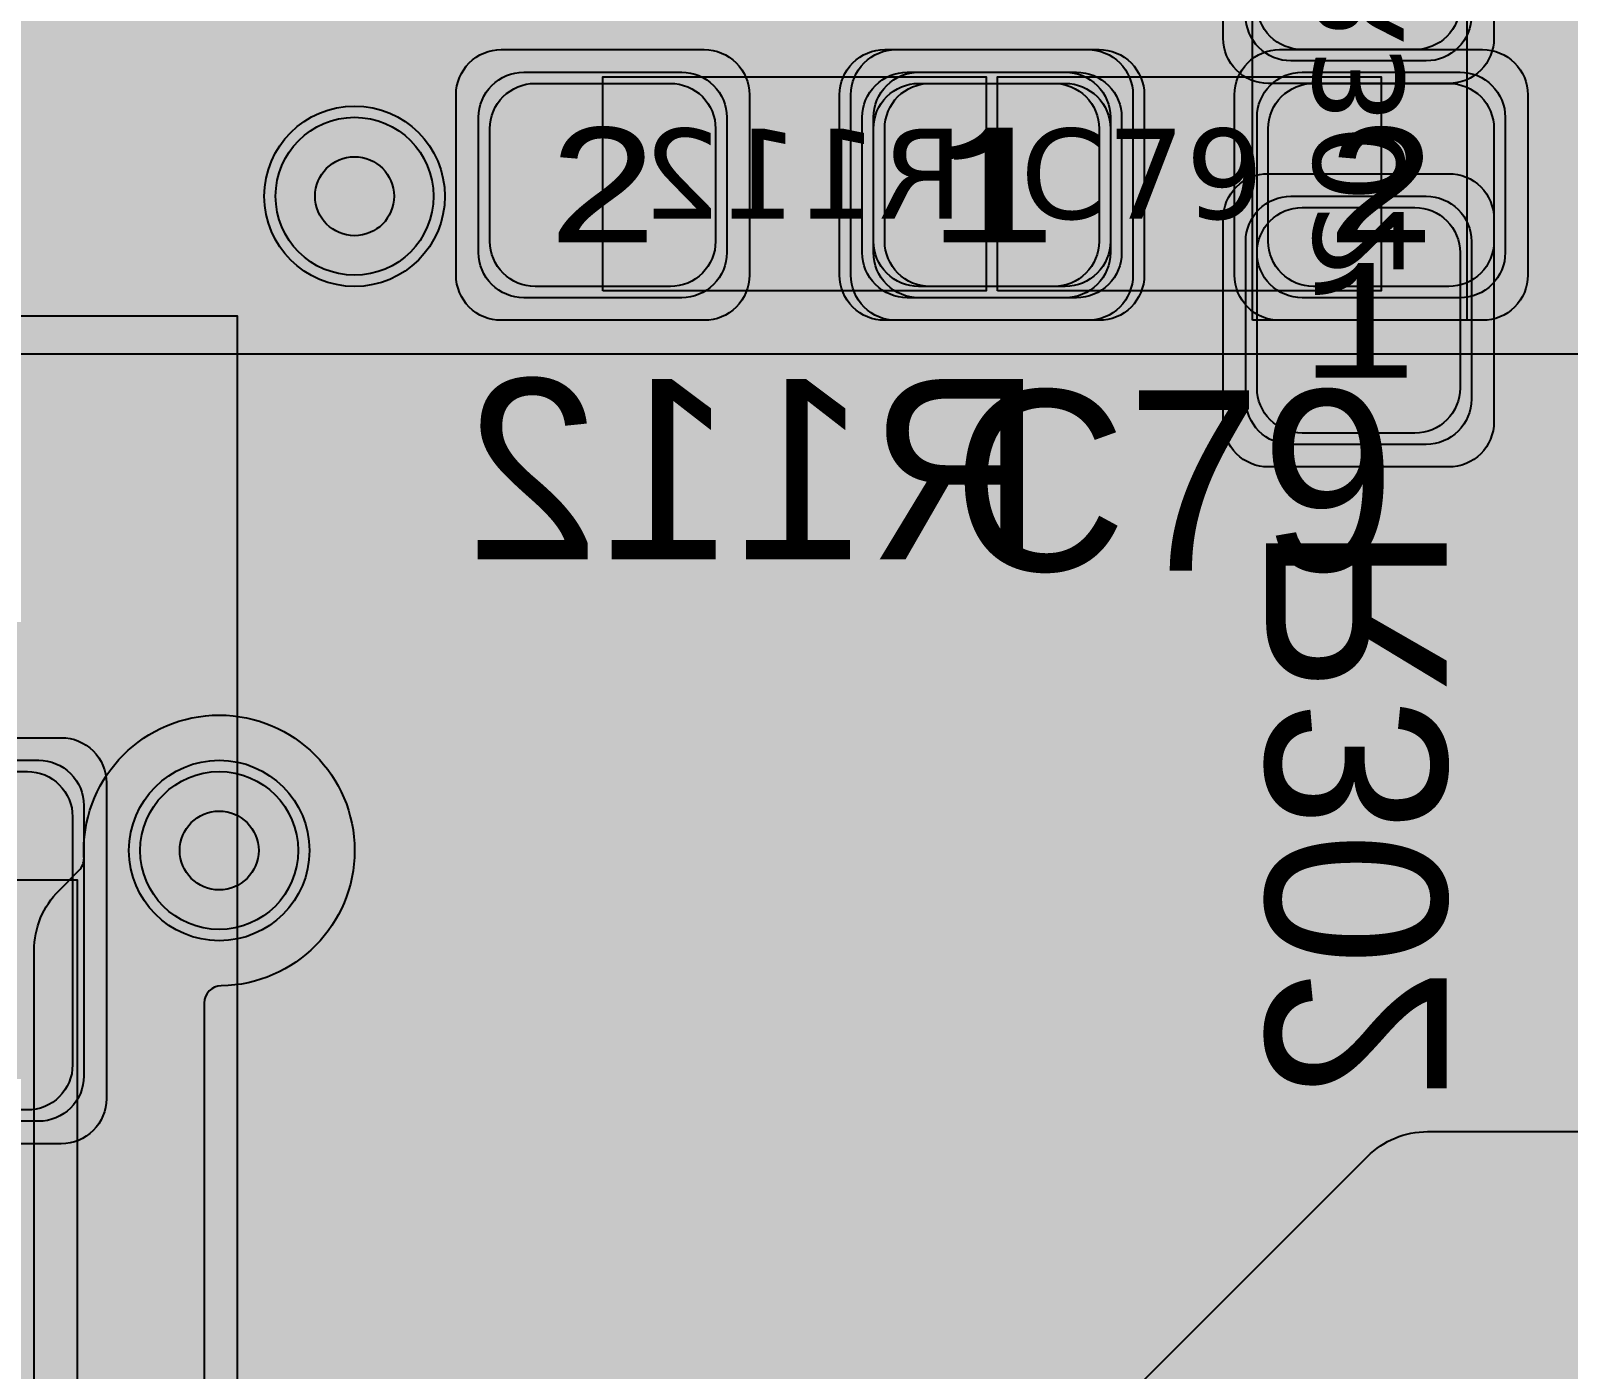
# Model space of a CAD drawing. Extents: x -28 to 199, y -61 to 255.
# Drawn here: x 90.36 to 97.18, y 140 to 145.93 of the extents above; entities that cross this region are included whole.
import ezdxf
from ezdxf.enums import TextEntityAlignment as Align

# ---------------------------------------------------------------- set-up
doc = ezdxf.new("R2010")
doc.units = 0
doc.header["$MEASUREMENT"] = 0
for name, color, linetype in [('ASSEMBLY_OUTLINES_BTM', 191, 'CONTINUOUS'), ('ASSEMBLY_OUTLINES_TOP', 102, 'CONTINUOUS'), ('ASSEMBLY_PART_NUMBERS_BTM', 191, 'CONTINUOUS'), ('ASSEMBLY_PART_NUMBERS_TOP', 102, 'CONTINUOUS'), ('ASSEMBLY_REF_DES_BTM', 191, 'CONTINUOUS'), ('ASSEMBLY_REF_DES_TOP', 102, 'CONTINUOUS'), ('DRILL_DRAWING', 21, 'CONTINUOUS'), ('GENERATED_SILKSCREEN_BTM', 255, 'CONTINUOUS'), ('GENERATED_SILKSCREEN_TOP', 140, 'CONTINUOUS'), ('PART_PADS_SMD_BTM', 10, 'CONTINUOUS'), ('PART_PADS_SMD_TOP', 150, 'CONTINUOUS'), ('PIN_NUMBERS_BTM', 8, 'CONTINUOUS'), ('PIN_NUMBERS_TOP', 8, 'CONTINUOUS'), ('PLACEMENT_OUTLINES_BTM', 222, 'CONTINUOUS'), ('PLACEMENT_OUTLINES_TOP', 130, 'CONTINUOUS'), ('PLANE_DATA_LAYER_TOP', 150, 'CONTINUOUS'), ('PLANE_SHAPES_LAYER_2', 230, 'CONTINUOUS'), ('PLANE_SHAPES_LAYER_3', 81, 'CONTINUOUS'), ('PLANE_SHAPES_LAYER_TOP', 150, 'CONTINUOUS'), ('SILKSCREEN_OUTLINES_BTM', 211, 'CONTINUOUS'), ('SILKSCREEN_OUTLINES_TOP', 150, 'CONTINUOUS'), ('SILKSCREEN_REF_DES_BTM', 211, 'CONTINUOUS'), ('SILKSCREEN_REF_DES_TOP', 150, 'CONTINUOUS'), ('SOLDERMASK_PADS_BTM', 12, 'CONTINUOUS'), ('SOLDERMASK_PADS_TOP', 180, 'CONTINUOUS'), ('SOLDERPASTE_PADS_BTM', 12, 'CONTINUOUS'), ('SOLDERPASTE_PADS_TOP', 180, 'CONTINUOUS'), ('TRACES_LAYER_2', 230, 'CONTINUOUS'), ('TRACES_LAYER_3', 81, 'CONTINUOUS'), ('TRACES_LAYER_BOTTOM', 10, 'CONTINUOUS'), ('TRACES_LAYER_TOP', 150, 'CONTINUOUS'), ('VIA_HOLES_LAYER_2', 30, 'CONTINUOUS'), ('VIA_HOLES_LAYER_3', 30, 'CONTINUOUS'), ('VIA_HOLES_LAYER_BOTTOM', 30, 'CONTINUOUS'), ('VIA_HOLES_LAYER_TOP', 30, 'CONTINUOUS'), ('VIA_PADS_LAYER_2', 230, 'CONTINUOUS'), ('VIA_PADS_LAYER_3', 81, 'CONTINUOUS'), ('VIA_PADS_LAYER_BOTTOM', 10, 'CONTINUOUS'), ('VIA_PADS_LAYER_TOP', 150, 'CONTINUOUS')]:
    doc.layers.add(name, color=color, linetype=linetype)
doc.styles.add('COURIER_NEW', font='COUR.TTF')
doc.styles.add('VERDANA', font='verdana.TTF')
doc.styles.add('VERIBEST_GERBER_0', font='txt')

msp = doc.modelspace()

# ---------------------------------------------------------------- hatches: boundary and pattern name
at = {"layer": 'PLANE_DATA_LAYER_TOP'}
msp.add_hatch(color=256, dxfattribs=at).paths.add_polyline_path([(94.65, 145), (94.65, 144.4238)], is_closed=False, flags=0)
msp.add_hatch(color=256, dxfattribs=at).paths.add_polyline_path([(102.880952, 142.44166, 0.3617333264235172), (102.818576, 142.516595, -0.3617348173796529), (102, 143.5), (102, 143.500001, -0.2639141789224465), (102.487003, 144.358391, 0.2639130161583848), (102.524113, 144.4238, 0.414213562373095), (102.447913, 144.5), (85.5762, 144.5, 0.414213562373095), (85.5, 144.4238), (85.5, 142.224486, 0.5758171489348025), (85.613996, 142.15832, -0.5758153051256677), (87.11, 141.29, -0.5758153051256725), (85.613996, 140.42168, 0.5758171489348025), (85.5, 140.355514), (85.5, 139.684486, 0.5758171489348644), (85.613996, 139.61832, -0.3133239195064702), (86.750808, 139.517701, 0.1756631756824506), (86.799638, 139.5), (90.184612, 139.5, 0.1989133663345028), (90.238494, 139.522318), (90.357326, 139.64115, 0.1989099556853327), (90.379644, 139.695031), (90.379644, 139.695032), (90.379644, 141.856644, -0.1989121654681736), (90.490065, 142.123223), (90.578558, 142.211716, 0.1989099556854013), (90.600876, 142.265597), (90.600876, 142.265598, 0.0127260232625864), (90.600777, 142.269475, -0.0127249301057729), (90.6, 142.3, -0.9999999999999999), (91.8, 142.3, -0.4099557720129234), (91.208735, 141.700064, 0.4099571011328226), (91.133644, 141.623872), (91.133644, 139.5762, 0.414213562373095), (91.209844, 139.5), (92.499992, 139.5, -0.414213562373095), (92.5, 139.499992), (92.5, 137.337927), (92.5, 137.337926, 0.6681819935815162), (92.630082, 137.284045), (96.289616, 140.943579, -0.1989121654681667), (96.556195, 141.054), (101.493292, 141.054, 0.1989133663344342), (101.547174, 141.076318), (102.858634, 142.387778, 0.1989099556853327), (102.880952, 142.441659)], flags=0)
h = msp.add_hatch(color=256, dxfattribs=at)
h.paths.add_polyline_path([(116, 117.851777, -0.198909955685367), (115.977682, 117.797896), (111.963134, 113.783348, 0.1989121654681667), (111.852713, 113.516769), (111.852713, 109.210536, -0.198909955685367), (111.830395, 109.156655), (111.519268, 108.845529, 0.0521305858654235), (111.469896, 108.784628, -0.2536742335169971), (111.406035, 108.75), (111.052087, 108.75, -0.761357668387957), (111.012997, 108.891609, 0.2639141789224446), (111.5, 109.749999), (111.5, 109.75, 0.9999999999999999), (109.5, 109.75), (109.5, 109.749999, 0.2639141789224446), (109.987003, 108.891609, -0.761360327043746), (109.947913, 108.75), (109.787758, 108.75, -0.1239228712937583), (109.751683, 108.759081, 0.1020236173796423), (108.319618, 109.18617, -0.3891033849063), (108.25, 109.262085), (108.25, 114.499992, 0.414213562373095), (108.249992, 114.5), (106.5762, 114.5, -0.414213562373095), (106.5, 114.5762), (106.5, 125.249996), (106.499997, 125.250001), (102.750002, 128.999998, 0.2076843458650112), (102.749996, 129), (92.5762, 129, -0.414213562373095), (92.5, 129.0762), (92.5, 136.056084, -0.1989099556853327), (92.522318, 136.109965), (96.690035, 140.277682, -0.198913366334503), (96.743917, 140.3), (101.681014, 140.3, 0.1989121654681708), (101.947593, 140.410421), (104.203399, 142.666227, -0.6681819935816116), (104.333481, 142.612346), (104.333481, 139.196114, 0.1757342818238031), (104.432285, 138.923678, -0.175734275473325), (104.45, 138.874832), (104.45, 138.725168, -0.175734275473325), (104.432285, 138.676322, 0.1757342818238031), (104.333481, 138.403886), (104.333481, 136.625539, 0.1989121882725126), (104.457961, 136.325019), (107.040622, 133.742358, -0.1989099556853327), (107.06294, 133.688477), (107.06294, 128.070543, -0.1989099556853327), (107.040622, 128.016662), (106.79948, 127.77552, 0.1989121882725187), (106.675, 127.475), (106.675, 127.253921, -0.1860860801835699), (106.65528, 127.20277, 1.605833285110361), (107.690542, 126.906113, -0.0444727051515374), (107.689341, 126.919589), (107.689341, 126.91959, -0.6681819935815638), (107.819423, 126.973471), (108.696207, 126.096687, -0.1385728852908575), (108.716437, 126.060519, 0.8890740124386082), (109.9, 126.199997), (109.9, 126.200001, 0.3470511284967585), (109.439481, 126.783563, -0.1385728852908576), (109.403313, 126.803793), (108.591015, 127.616091, -0.198909955685367), (108.568697, 127.669972), (108.568697, 134.9238, -0.414213562373095), (108.644897, 135), (112.2238, 135, -0.414213562373095), (112.3, 134.9238), (112.3, 122.370567, 0.1989122151386119), (112.446447, 122.017014), (115.667013, 118.796447, 0.1553978667167526), (115.936597, 118.657102, -0.3656115539432245), (116, 118.581984)], flags=0)
h.paths.add_polyline_path([(92.75, 130.75, -0.9999999999999999), (94.75, 130.75, -0.9999999999999999)], flags=0)
h.paths.add_polyline_path([(93.3, 135, -0.9999999999999999), (100.7, 135, -0.9999999999999999)], flags=0)
at = {"layer": 'PLANE_SHAPES_LAYER_2'}
h = msp.add_hatch(color=256, dxfattribs=at)
h.paths.add_polyline_path([(169.5, 129.25), (149.5, 129.25), (142.25, 122), (142.25, 90.5), (147.5, 90.5), (147.5, 80), (154, 80), (154, 69.25), (131.75, 69.25), (131.75, 73.25), (121.25, 73.25), (121.25, 81), (110.5, 81), (110.5, 125.75), (106.5, 125.75), (106.5, 128.75), (93.5, 128.75), (93.5, 120.25), (91.75, 120.25), (91.75, 121.5), (80, 121.5), (80, 118.25), (73.25, 118.25), (73.25, 124.5), (67.5, 124.5), (67.5, 128), (57.75, 128), (57.75, 120.25), (55.25, 120.25), (55.25, 121.5), (47.5, 121.5), (47.5, 119), (35, 119), (35, 134.75), (32.75, 134.75), (32.75, 159.75), (29.25, 159.75), (29.25, 175.25), (22.5, 175.25), (22.5, 195.25), (17.25, 195.25), (17.25, 198), (22.5, 198), (22.5, 216.5), (40.25, 216.5), (40.25, 235.5), (54.5, 235.5), (54.5, 254), (87.25, 254), (87.25, 236.25), (86.25, 236.25), (86.25, 228.75), (81, 228.75), (81, 218.75), (95.25, 218.75), (95.25, 194.5), (87, 194.5), (87, 172), (131.1, 172), (131.1, 208.75), (115.5, 208.75), (115.5, 213.75), (106.75, 213.75), (106.75, 218.75), (110.25, 222.25), (110.25, 226.25), (142.5, 226.25), (142.5, 221.5), (160.5, 221.5), (160.5, 240.75), (169.5, 240.75)])
h.paths.add_polyline_path([(35.5, 149.5), (41.75, 149.5), (41.75, 152), (39.25, 152), (39.25, 154), (37.75, 154), (37.75, 152), (35.5, 152)], flags=16)
h.paths.add_polyline_path([(37.5, 125.75), (37.5, 128.75), (42.75, 128.75), (42.75, 125.75)], flags=16)
h.paths.add_polyline_path([(52, 127.75), (52, 130.75), (54.25, 130.75), (54.25, 127.75)], flags=16)
h.paths.add_polyline_path([(50.75, 219.5), (50.75, 226.5), (71.75, 226.5), (71.75, 219.5)], flags=16)
h.paths.add_polyline_path([(66.5, 150.75), (66.5, 177.5), (72.25, 177.5), (72.25, 150.75)], flags=16)
h.paths.add_polyline_path([(47.25, 185.25), (73, 185.25), (73, 188.25), (70.25, 188.25), (70.25, 191), (47.25, 191)], flags=16)
h.paths.add_polyline_path([(84.5, 208), (84.5, 212.75), (85, 212.75), (85, 208)], flags=16)
h.paths.add_polyline_path([(61.5, 137.25), (87.75, 137.25), (87.75, 140.5), (84.75, 140.5), (84.75, 143), (61.5, 143)], flags=16)
h.paths.add_polyline_path([(88.75, 127), (88.75, 130), (91, 130), (91, 127)], flags=16)
h.paths.add_polyline_path([(85.5, 130.25), (85.5, 132.5), (91, 132.5), (91, 130.25)], flags=16)
h.paths.add_polyline_path([(108.75, 142.25), (135.75, 142.25), (135.75, 145.75), (132.25, 145.75), (132.25, 149), (108.75, 149)], flags=16)
h.paths.add_polyline_path([(114.25, 126.75), (140.75, 126.75), (140.75, 129.75), (137.25, 129.75), (137.25, 133), (114.25, 133)], flags=16)
h.paths.add_polyline_path([(155.25, 180.25), (166.25, 180.25), (166.25, 186.25), (152.25, 186.25), (152.25, 183), (155.25, 183)], flags=16)
at = {"layer": 'PLANE_SHAPES_LAYER_3'}
h = msp.add_hatch(color=256, dxfattribs=at)
h.paths.add_polyline_path([(169.5, 129.25), (149.5, 129.25), (142.25, 122), (142.25, 90.5), (147.5, 90.5), (147.5, 80), (154, 80), (154, 69.25), (131.75, 69.25), (131.75, 73.25), (121.25, 73.25), (121.25, 81), (110.5, 81), (110.5, 125.75), (106.5, 125.75), (106.5, 128.75), (93.5, 128.75), (93.5, 120.25), (91.75, 120.25), (91.75, 121.5), (80, 121.5), (80, 118.25), (73.25, 118.25), (73.25, 124.5), (67.5, 124.5), (67.5, 127.75), (58.25, 127.75), (58.25, 130.25), (88.75, 130.25), (88.75, 127), (91, 127), (91, 132.5), (55, 132.5), (55, 131.25), (52, 131.25), (52, 127.75), (55, 127.75), (55, 127.25), (57.75, 127.25), (57.75, 120.25), (55.25, 120.25), (55.25, 121.5), (47.5, 121.5), (47.5, 119), (35, 119), (35, 134.75), (32.75, 134.75), (32.75, 159.75), (29.25, 159.75), (29.25, 175.25), (22.5, 175.25), (22.5, 195.25), (17.25, 195.25), (17.25, 198), (22.5, 198), (22.5, 216.5), (40.25, 216.5), (40.25, 235.5), (54.5, 235.5), (54.5, 254), (87.25, 254), (87.25, 236.25), (86.25, 236.25), (86.25, 228.75), (81, 228.75), (81, 218.75), (95.25, 218.75), (95.25, 194.5), (87, 194.5), (87, 172), (131.1, 172), (131.1, 208.75), (115.5, 208.75), (115.5, 213.75), (106.75, 213.75), (106.75, 218.75), (110.25, 222.25), (110.25, 226.25), (142.5, 226.25), (142.5, 221.5), (160.5, 221.5), (160.5, 240.75), (169.5, 240.75)])
h.paths.add_polyline_path([(35.5, 149.5), (41.75, 149.5), (41.75, 152), (39.25, 152), (39.25, 154), (37.75, 154), (37.75, 152), (35.5, 152)], flags=16)
h.paths.add_polyline_path([(37.5, 125.75), (37.5, 128.75), (42.75, 128.75), (42.75, 125.75)], flags=16)
h.paths.add_polyline_path([(50.75, 219.5), (50.75, 226.5), (71.75, 226.5), (71.75, 219.5)], flags=16)
h.paths.add_polyline_path([(66.5, 150.75), (66.5, 177.5), (72.25, 177.5), (72.25, 150.75)], flags=16)
h.paths.add_polyline_path([(47.25, 185.25), (73, 185.25), (73, 188.25), (70.25, 188.25), (70.25, 191), (47.25, 191)], flags=16)
h.paths.add_polyline_path([(84.5, 208), (84.5, 212.75), (85, 212.75), (85, 208)], flags=16)
h.paths.add_polyline_path([(61.5, 137.25), (87.75, 137.25), (87.75, 140.5), (84.75, 140.5), (84.75, 143), (61.5, 143)], flags=16)
h.paths.add_polyline_path([(108.75, 142.25), (135.75, 142.25), (135.75, 145.75), (132.25, 145.75), (132.25, 149), (108.75, 149)], flags=16)
h.paths.add_polyline_path([(114.25, 126.75), (140.75, 126.75), (140.75, 129.75), (137.25, 129.75), (137.25, 133), (114.25, 133)], flags=16)
h.paths.add_polyline_path([(155.25, 180.25), (166.25, 180.25), (166.25, 186.25), (152.25, 186.25), (152.25, 183), (155.25, 183)], flags=16)
at = {"layer": 'VIA_HOLES_LAYER_2'}
h = msp.add_hatch(color=256, dxfattribs=at)
edge = h.paths.add_edge_path()
edge.add_arc((91.8, 145.2), 0.175, 0, 360)
h = msp.add_hatch(color=256, dxfattribs=at)
edge = h.paths.add_edge_path()
edge.add_arc((91.2, 142.3), 0.175, 0, 360)
at = {"layer": 'VIA_HOLES_LAYER_3'}
h = msp.add_hatch(color=256, dxfattribs=at)
edge = h.paths.add_edge_path()
edge.add_arc((91.8, 145.2), 0.175, 0, 360)
h = msp.add_hatch(color=256, dxfattribs=at)
edge = h.paths.add_edge_path()
edge.add_arc((91.2, 142.3), 0.175, 0, 360)
at = {"layer": 'VIA_HOLES_LAYER_BOTTOM'}
h = msp.add_hatch(color=256, dxfattribs=at)
edge = h.paths.add_edge_path()
edge.add_arc((91.8, 145.2), 0.175, 0, 360)
h = msp.add_hatch(color=256, dxfattribs=at)
edge = h.paths.add_edge_path()
edge.add_arc((91.2, 142.3), 0.175, 0, 360)
at = {"layer": 'VIA_HOLES_LAYER_TOP'}
h = msp.add_hatch(color=256, dxfattribs=at)
edge = h.paths.add_edge_path()
edge.add_arc((91.8, 145.2), 0.175, 0, 360)
h = msp.add_hatch(color=256, dxfattribs=at)
edge = h.paths.add_edge_path()
edge.add_arc((91.2, 142.3), 0.175, 0, 360)

# ---------------------------------------------------------------- linework, layer by layer
at = {"layer": 'ASSEMBLY_OUTLINES_BTM'}
for points in [[(95.78, 144.65), (95.78, 146.35), (96.73, 146.35), (96.73, 144.65)], [(92.9, 144.78), (92.9, 145.73), (94.6, 145.73), (94.6, 144.78)], [(87.93, 138.82), (87.93, 142.17), (90.57, 142.17), (90.57, 138.82)]]:
    msp.add_lwpolyline(points, close=True, dxfattribs=at)
at = {"layer": 'ASSEMBLY_OUTLINES_TOP'}
msp.add_lwpolyline([(94.65, 144.78), (94.65, 145.73), (96.35, 145.73), (96.35, 144.78)], close=True, dxfattribs=at)
at = {"layer": 'ASSEMBLY_OUTLINES_TOP', "const_width": 0.2}
msp.add_lwpolyline([(58.08, 135.37), (58.08, 144.67), (91.28, 144.67), (91.28, 135.37)], close=True, dxfattribs=at)
at = {"layer": 'GENERATED_SILKSCREEN_BTM', "const_width": 0.15}
for points in [[(95.780005, 145.216164, 1.1642e-05), (95.779995, 145.216156), (95.779995, 145.783844, 1.1642e-05), (95.780005, 145.783836), (95.780005, 145.216164)], [(96.730005, 145.207902, 1.22306e-05), (96.729995, 145.207911), (96.729995, 145.792089, 1.22306e-05), (96.730005, 145.792098), (96.730005, 145.207902)], [(94.042098, 145.730005, 1.22306e-05), (94.042089, 145.729995), (93.457911, 145.729995, 1.22306e-05), (93.457902, 145.730005), (94.042098, 145.730005)], [(94.033844, 144.779995), (93.466156, 144.779995, 1.1642e-05), (93.466164, 144.780005), (94.033836, 144.780005, 1.1642e-05), (94.033844, 144.779995)], [(90.570005, 139.916156, 1.1642e-05), (90.569995, 139.916164), (90.569995, 141.083836, 1.1642e-05), (90.570005, 141.083844), (90.570005, 139.916156)]]:
    msp.add_lwpolyline(points, format="xyb", dxfattribs=at)
for points in [[(93.1428, 143.6092), (93.1492, 143.6076), (93.1532, 143.6044), (93.1548, 143.5988), (93.1556, 143.5924), (93.1548, 143.5868), (93.1532, 143.5812), (93.1492, 143.5772), (93.1428, 143.5764), (92.8308, 143.5764), (92.8252, 143.5772), (92.8204, 143.5812), (92.818, 143.5868), (92.8172, 143.5924), (92.818, 143.5988), (92.8204, 143.6044), (92.8252, 143.6076), (92.8308, 143.6092), (92.9716, 143.6092), (92.9716, 144.3604), (92.9724, 144.366), (92.9748, 144.37), (92.9788, 144.3724), (92.9844, 144.3732), (92.9884, 144.374), (92.9924, 144.374), (92.9956, 144.3724), (92.9988, 144.3692), (93.1548, 144.15), (93.1564, 144.1468), (93.1572, 144.1444), (93.1572, 144.1388), (93.1548, 144.134), (93.1508, 144.13), (93.146, 144.1268), (93.1404, 144.1252), (93.1372, 144.1252), (93.1348, 144.126), (93.1308, 144.1308), (93.0028, 144.31), (93.0028, 143.6092), (93.1428, 143.6092)], [(93.8708, 143.6092), (93.8772, 143.6076), (93.8812, 143.6044), (93.8828, 143.5988), (93.8836, 143.5924), (93.8828, 143.5868), (93.8812, 143.5812), (93.8772, 143.5772), (93.8708, 143.5764), (93.5588, 143.5764), (93.5532, 143.5772), (93.5484, 143.5812), (93.546, 143.5868), (93.5452, 143.5924), (93.546, 143.5988), (93.5484, 143.6044), (93.5532, 143.6076), (93.5588, 143.6092), (93.6996, 143.6092), (93.6996, 144.3604), (93.7004, 144.366), (93.7028, 144.37), (93.7068, 144.3724), (93.7124, 144.3732), (93.7164, 144.374), (93.7204, 144.374), (93.7236, 144.3724), (93.7268, 144.3692), (93.8828, 144.15), (93.8844, 144.1468), (93.8852, 144.1444), (93.8852, 144.1388), (93.8828, 144.134), (93.8788, 144.13), (93.874, 144.1268), (93.8684, 144.1252), (93.8652, 144.1252), (93.8628, 144.126), (93.8588, 144.1308), (93.7308, 144.31), (93.7308, 143.6092), (93.8708, 143.6092)], [(92.0988, 144.3732), (91.9644, 144.2636), (91.962, 144.2596), (91.9612, 144.2564), (91.9596, 144.254), (91.9588, 144.2508), (91.9588, 144.1412), (91.9596, 144.138), (91.9612, 144.1332), (91.962, 144.1292), (91.9644, 144.1276), (92.4972, 143.6948), (92.4972, 143.6092), (91.9748, 143.6092), (91.9692, 143.6076), (91.9644, 143.6044), (91.962, 143.5988), (91.9612, 143.5924), (91.962, 143.5868), (91.9644, 143.5812), (91.9692, 143.578), (91.9748, 143.5764), (92.514, 143.5764), (92.5204, 143.578), (92.5244, 143.582), (92.5284, 143.586), (92.53, 143.5924), (92.53, 143.702), (92.5292, 143.7044), (92.5276, 143.71), (92.526, 143.7124), (92.5252, 143.714), (92.5228, 143.7156), (91.9908, 144.1492), (91.9908, 144.2428), (92.1156, 144.3436), (92.374, 144.3436), (92.5044, 144.2372), (92.51, 144.2356), (92.5156, 144.2364), (92.5204, 144.2388), (92.5244, 144.2436), (92.5268, 144.2484), (92.5276, 144.254), (92.5268, 144.2596), (92.5252, 144.262), (92.5228, 144.2636), (92.3884, 144.3732), (92.3852, 144.374), (92.3836, 144.3748), (92.382, 144.3756), (92.3788, 144.3764), (92.1092, 144.3764), (92.106, 144.3756), (92.1044, 144.3748), (92.102, 144.374), (92.0988, 144.3732)], [(94.1756, 144.0724), (94.1732, 144.074), (94.1724, 144.078), (94.1708, 144.082), (94.17, 144.086), (94.17, 144.2508), (94.1708, 144.2548), (94.1724, 144.2572), (94.1724, 144.2596), (94.1732, 144.2604), (94.1748, 144.2612), (94.1756, 144.2628), (94.3116, 144.3732), (94.3156, 144.3748), (94.3188, 144.3756), (94.322, 144.3764), (94.7252, 144.3764), (94.7324, 144.3748), (94.7372, 144.3708), (94.7412, 144.366), (94.7428, 144.3604), (94.7428, 143.5924), (94.7412, 143.586), (94.7372, 143.582), (94.7324, 143.5796), (94.7268, 143.5788), (94.7204, 143.5796), (94.7148, 143.582), (94.7108, 143.586), (94.7092, 143.5924), (94.7092, 143.9604), (94.3332, 143.9604), (94.202, 143.5876), (94.1988, 143.582), (94.1932, 143.5788), (94.1876, 143.578), (94.182, 143.5796), (94.1772, 143.582), (94.1732, 143.586), (94.1716, 143.5916), (94.1724, 143.598), (94.3036, 143.9708), (94.1756, 144.0724)], [(94.7092, 144.3436), (94.3268, 144.3436), (94.202, 144.2428), (94.202, 144.094), (94.3268, 143.9924), (94.7092, 143.9924), (94.7092, 144.3436)], [(96.1408, 143.0756), (96.1392, 143.0732), (96.1352, 143.0724), (96.1312, 143.07), (96.1272, 143.07), (95.9624, 143.07), (95.9584, 143.07), (95.956, 143.0724), (95.9536, 143.0724), (95.9528, 143.0732), (95.952, 143.074), (95.9496, 143.0756), (95.84, 143.2116), (95.8384, 143.2156), (95.8376, 143.218), (95.8368, 143.222), (95.8368, 143.6252), (95.8384, 143.6324), (95.8424, 143.6364), (95.8472, 143.6412), (95.8528, 143.6428), (96.6208, 143.6428), (96.6272, 143.6412), (96.6312, 143.6372), (96.6336, 143.6324), (96.6344, 143.6268), (96.6336, 143.6204), (96.6312, 143.6148), (96.6272, 143.6108), (96.6208, 143.6092), (96.2528, 143.6092), (96.2528, 143.2332), (96.6256, 143.102), (96.6312, 143.0988), (96.6344, 143.0932), (96.6352, 143.0868), (96.6336, 143.082), (96.6312, 143.0772), (96.6264, 143.0732), (96.6216, 143.0708), (96.6152, 143.0724), (96.2424, 143.2036), (96.1408, 143.0756)], [(95.8696, 143.6092), (95.8696, 143.226), (95.9704, 143.102), (96.1192, 143.102), (96.2208, 143.226), (96.2208, 143.6092), (95.8696, 143.6092)], [(96.6336, 142.7444), (96.524, 142.8796), (96.52, 142.8836), (96.5176, 142.8844), (96.5152, 142.8844), (96.5096, 142.8836), (96.504, 142.8804), (96.5, 142.8764), (96.4968, 142.8716), (96.496, 142.866), (96.4976, 142.8604), (96.604, 142.73), (96.604, 142.4716), (96.5032, 142.3468), (96.3544, 142.3468), (96.2528, 142.47), (96.2528, 142.6028), (96.2512, 142.6092), (96.248, 142.6132), (96.2424, 142.6156), (96.2368, 142.6164), (96.2312, 142.6156), (96.2256, 142.6132), (96.2224, 142.6092), (96.2208, 142.6028), (96.2208, 142.47), (96.1192, 142.3468), (95.9704, 142.3468), (95.8696, 142.4716), (95.8696, 142.73), (95.976, 142.8604), (95.9776, 142.866), (95.9768, 142.8716), (95.9744, 142.8764), (95.9696, 142.8804), (95.9648, 142.8836), (95.9592, 142.8844), (95.956, 142.8844), (95.9536, 142.8836), (95.9496, 142.8796), (95.84, 142.7444), (95.8392, 142.742), (95.8384, 142.7396), (95.8376, 142.7388), (95.8368, 142.7356), (95.8368, 142.466), (95.8376, 142.462), (95.8384, 142.4604), (95.8392, 142.458), (95.84, 142.4556), (95.9496, 142.3204), (95.9536, 142.318), (95.9568, 142.3172), (95.9592, 142.3156), (95.9624, 142.3148), (96.1272, 142.3148), (96.1296, 142.3156), (96.1352, 142.3172), (96.1392, 142.318), (96.1408, 142.3204), (96.2368, 142.438), (96.3328, 142.3204), (96.3344, 142.3196), (96.336, 142.318), (96.3368, 142.3172), (96.3384, 142.3172), (96.344, 142.3156), (96.3464, 142.3148), (96.5112, 142.3148), (96.5152, 142.3156), (96.5184, 142.3172), (96.5216, 142.318), (96.524, 142.3204), (96.6336, 142.4556), (96.6352, 142.4588), (96.636, 142.4596), (96.636, 142.462), (96.6368, 142.4628), (96.6368, 142.4636), (96.6368, 142.466), (96.6368, 142.7356), (96.636, 142.7388), (96.6352, 142.742), (96.6336, 142.7444)], [(95.9496, 142.1228), (95.84, 141.9884), (95.8392, 141.9852), (95.8384, 141.9828), (95.8376, 141.982), (95.8368, 141.9788), (95.8368, 141.7092), (95.8376, 141.706), (95.8376, 141.7052), (95.8384, 141.7044), (95.8392, 141.702), (95.84, 141.6988), (95.9496, 141.5644), (95.9536, 141.562), (95.9568, 141.5612), (95.9592, 141.5596), (95.9624, 141.5588), (96.5112, 141.5588), (96.5136, 141.5596), (96.5192, 141.5612), (96.5208, 141.562), (96.524, 141.5644), (96.6336, 141.6988), (96.6344, 141.702), (96.6352, 141.7036), (96.636, 141.7052), (96.6368, 141.7068), (96.6368, 141.7092), (96.6368, 141.9788), (96.636, 141.982), (96.6352, 141.9852), (96.6336, 141.9884), (96.524, 142.1228), (96.5224, 142.1244), (96.5216, 142.126), (96.5192, 142.1276), (96.5136, 142.1292), (96.5112, 142.13), (95.9624, 142.13), (95.9592, 142.1292), (95.9568, 142.1276), (95.9536, 142.126), (95.9496, 142.1228)], [(95.9704, 142.0972), (96.5032, 142.0972), (96.5432, 142.05), (95.912, 141.6628), (95.8696, 141.7156), (95.8696, 141.974), (95.9704, 142.0972)], [(96.564, 142.0244), (96.604, 141.974), (96.604, 141.7156), (96.5032, 141.5908), (95.9704, 141.5908), (95.9328, 141.638), (96.564, 142.0244)], [(95.84, 140.9428), (95.9496, 140.8084), (95.9536, 140.806), (95.9568, 140.8052), (95.9592, 140.8036), (95.9624, 140.8028), (96.072, 140.8028), (96.0744, 140.8036), (96.08, 140.8052), (96.084, 140.806), (96.0856, 140.8084), (96.5184, 141.3412), (96.604, 141.3412), (96.604, 140.8188), (96.6056, 140.8132), (96.6088, 140.8084), (96.6144, 140.806), (96.6208, 140.8052), (96.6264, 140.806), (96.632, 140.8084), (96.6352, 140.8132), (96.6368, 140.8188), (96.6368, 141.358), (96.6352, 141.3644), (96.6312, 141.3684), (96.6272, 141.3724), (96.6208, 141.374), (96.5112, 141.374), (96.5088, 141.3732), (96.5032, 141.3716), (96.5008, 141.37), (96.4992, 141.3684), (96.4976, 141.3668), (96.064, 140.8348), (95.9704, 140.8348), (95.8696, 140.9596), (95.8696, 141.218), (95.976, 141.3484), (95.9776, 141.354), (95.9768, 141.3588), (95.9744, 141.3644), (95.9696, 141.3676), (95.9648, 141.3708), (95.9592, 141.3716), (95.9536, 141.3708), (95.9496, 141.3668), (95.84, 141.2324), (95.8392, 141.2292), (95.8384, 141.2268), (95.8376, 141.226), (95.8368, 141.2228), (95.8368, 140.9532), (95.8376, 140.95), (95.8376, 140.9492), (95.8384, 140.9484), (95.8392, 140.946), (95.84, 140.9428)]]:
    msp.add_lwpolyline(points, dxfattribs=at)
at = {"layer": 'GENERATED_SILKSCREEN_TOP', "const_width": 0.15}
for points in [[(95.792098, 145.730005, 1.22306e-05), (95.792089, 145.729995), (95.207911, 145.729995, 1.22306e-05), (95.207902, 145.730005), (95.792098, 145.730005)], [(95.783844, 144.779995), (95.216156, 144.779995, 1.1642e-05), (95.216164, 144.780005), (95.783836, 144.780005, 1.1642e-05), (95.783844, 144.779995)], [(91.280005, 142.717402, 5.9988e-06), (91.279995, 142.717404), (91.279995, 144.669995), (58.080005, 144.669995), (58.080005, 135.370005), (81.490904, 135.370005, 1.21125e-05), (81.490886, 135.369995), (58.08, 135.369995, -0.4142135624), (58.079995, 135.37), (58.079995, 144.67, -0.4142135624), (58.08, 144.670005), (91.28, 144.670005, -0.4142135624), (91.280005, 144.67), (91.280005, 142.717402)], [(91.280005, 135.37, -0.4142135624), (91.28, 135.369995), (87.357383, 135.369995, 7.1803e-06), (87.35739, 135.370005), (91.279995, 135.370005), (91.279995, 141.882596, 5.9988e-06), (91.280005, 141.882598), (91.280005, 135.37)]]:
    msp.add_lwpolyline(points, format="xyb", dxfattribs=at)
for points in [[(94.6992, 143.5296), (94.5648, 143.6392), (94.5608, 143.6416), (94.56, 143.6448), (94.5584, 143.648), (94.5576, 143.652), (94.5576, 144.2008), (94.5584, 144.2048), (94.56, 144.208), (94.5616, 144.2096), (94.5624, 144.2112), (94.564, 144.2136), (94.6992, 144.3232), (94.7016, 144.324), (94.704, 144.3248), (94.7048, 144.3256), (94.708, 144.3264), (94.9776, 144.3264), (94.9816, 144.3256), (94.9832, 144.3248), (94.9856, 144.324), (94.988, 144.3232), (95.1232, 144.2136), (95.1264, 144.2096), (95.128, 144.2032), (95.1272, 144.1984), (95.1256, 144.1944), (95.1232, 144.1912), (95.1192, 144.188), (95.1152, 144.1856), (95.1112, 144.1848), (95.1072, 144.1848), (95.104, 144.1872), (94.972, 144.2936), (94.7136, 144.2936), (94.5904, 144.1928), (94.5904, 143.66), (94.7136, 143.5592), (94.972, 143.5592), (95.104, 143.6656), (95.1072, 143.6672), (95.1112, 143.668), (95.1152, 143.6672), (95.1192, 143.6648), (95.1232, 143.6616), (95.1256, 143.6576), (95.1272, 143.6528), (95.128, 143.648), (95.1264, 143.6432), (95.1232, 143.6392), (94.988, 143.5296), (94.9848, 143.528), (94.984, 143.5272), (94.9816, 143.5272), (94.9808, 143.5264), (94.98, 143.5264), (94.9776, 143.5264), (94.708, 143.5264), (94.7048, 143.5272), (94.7016, 143.528), (94.6992, 143.5296)], [(95.4224, 143.5504), (95.4208, 143.5448), (95.4216, 143.5392), (95.4256, 143.5344), (95.4296, 143.5312), (95.4352, 143.5296), (95.4408, 143.5288), (95.4456, 143.5304), (95.4496, 143.5352), (95.8808, 144.3024), (95.8824, 144.3064), (95.8824, 144.3096), (95.8824, 144.3128), (95.8808, 144.316), (95.8784, 144.3208), (95.8752, 144.324), (95.8712, 144.3256), (95.8672, 144.3264), (95.3272, 144.3264), (95.3216, 144.3248), (95.3176, 144.3208), (95.3144, 144.316), (95.3136, 144.3096), (95.3144, 144.304), (95.3176, 144.2984), (95.3216, 144.2944), (95.3272, 144.2936), (95.84, 144.2936), (95.4224, 143.5504)], [(96.2096, 143.5296), (96.0752, 143.6392), (96.0712, 143.6432), (96.0704, 143.6456), (96.0704, 143.648), (96.0712, 143.6536), (96.0744, 143.6592), (96.0776, 143.6632), (96.0824, 143.6664), (96.088, 143.6672), (96.0936, 143.6656), (96.224, 143.5592), (96.4824, 143.5592), (96.6072, 143.66), (96.6072, 143.9472), (96.4984, 143.8592), (96.4952, 143.8576), (96.4944, 143.8568), (96.492, 143.856), (96.4888, 143.856), (96.2192, 143.856), (96.216, 143.856), (96.2112, 143.8576), (96.2096, 143.8592), (96.0752, 143.968), (96.0736, 143.9688), (96.072, 143.9704), (96.0704, 143.9728), (96.0688, 143.9784), (96.068, 143.9816), (96.068, 144.2008), (96.0688, 144.2048), (96.0704, 144.208), (96.072, 144.2104), (96.0736, 144.2112), (96.0752, 144.2136), (96.2096, 144.3232), (96.2128, 144.324), (96.2152, 144.3248), (96.216, 144.3256), (96.2192, 144.3264), (96.4888, 144.3264), (96.492, 144.3256), (96.4928, 144.3256), (96.4936, 144.3248), (96.496, 144.324), (96.4992, 144.3232), (96.6336, 144.2136), (96.636, 144.2096), (96.6368, 144.2064), (96.6384, 144.204), (96.6392, 144.2008), (96.6392, 143.652), (96.6384, 143.6496), (96.6368, 143.644), (96.636, 143.6424), (96.6336, 143.6392), (96.4992, 143.5296), (96.4952, 143.528), (96.4944, 143.5272), (96.4928, 143.5272), (96.4912, 143.5264), (96.4904, 143.5264), (96.4888, 143.5264), (96.2192, 143.5264), (96.216, 143.5272), (96.2128, 143.528), (96.2096, 143.5296)], [(96.1008, 144.1928), (96.1008, 143.9896), (96.224, 143.888), (96.4824, 143.888), (96.6072, 143.9896), (96.6072, 144.1928), (96.4824, 144.2936), (96.224, 144.2936), (96.1008, 144.1928)]]:
    msp.add_lwpolyline(points, dxfattribs=at)
at = {"layer": 'PART_PADS_SMD_BTM'}
for points in [[(95.95, 145.8, -0.4142135624), (95.75, 146), (95.75, 146.7, -0.4142135624), (95.95, 146.9), (96.55, 146.9, -0.4142135624), (96.75, 146.7), (96.75, 146, -0.4142135624), (96.55, 145.8)], [(93.45, 144.95, -0.4142135624), (93.25, 144.75), (92.55, 144.75, -0.4142135624), (92.35, 144.95), (92.35, 145.55, -0.4142135624), (92.55, 145.75), (93.25, 145.75, -0.4142135624), (93.45, 145.55)], [(95.15, 144.95, -0.4142135624), (94.95, 144.75), (94.25, 144.75, -0.4142135624), (94.05, 144.95), (94.05, 145.55, -0.4142135624), (94.25, 145.75), (94.95, 145.75, -0.4142135624), (95.15, 145.55)], [(95.95, 144.1, -0.4142135624), (95.75, 144.3), (95.75, 145, -0.4142135624), (95.95, 145.2), (96.55, 145.2, -0.4142135624), (96.75, 145), (96.75, 144.3, -0.4142135624), (96.55, 144.1)], [(87.9, 142.5, -0.4142135624), (88.1, 142.7), (90.4, 142.7, -0.4142135624), (90.6, 142.5), (90.6, 141.3, -0.4142135624), (90.4, 141.1), (88.1, 141.1, -0.4142135624), (87.9, 141.3)]]:
    msp.add_lwpolyline(points, format="xyb", close=True, dxfattribs=at)
at = {"layer": 'PART_PADS_SMD_TOP'}
for points in [[(94.1, 145.55, -0.4142135624), (94.3, 145.75), (95, 145.75, -0.4142135624), (95.2, 145.55), (95.2, 144.95, -0.4142135624), (95, 144.75), (94.3, 144.75, -0.4142135624), (94.1, 144.95)], [(95.8, 145.55, -0.4142135624), (96, 145.75), (96.7, 145.75, -0.4142135624), (96.9, 145.55), (96.9, 144.95, -0.4142135624), (96.7, 144.75), (96, 144.75, -0.4142135624), (95.8, 144.95)]]:
    msp.add_lwpolyline(points, format="xyb", close=True, dxfattribs=at)
at = {"layer": 'PLACEMENT_OUTLINES_BTM'}
for points in [[(95.78, 144.65), (95.78, 146.35), (96.73, 146.35), (96.73, 144.65)], [(92.9, 144.78), (92.9, 145.73), (94.6, 145.73), (94.6, 144.78)], [(87.93, 138.82), (87.93, 142.17), (90.57, 142.17), (90.57, 138.82)]]:
    msp.add_lwpolyline(points, close=True, dxfattribs=at)
at = {"layer": 'PLACEMENT_OUTLINES_TOP'}
for points in [[(94.65, 144.78), (94.65, 145.73), (96.35, 145.73), (96.35, 144.78)], [(58.08, 135.37), (58.08, 144.67), (91.28, 144.67), (91.28, 135.37)]]:
    msp.add_lwpolyline(points, close=True, dxfattribs=at)
at = {"layer": 'PLANE_DATA_LAYER_TOP', "const_width": 0.5}
msp.add_lwpolyline([(94.65, 145), (94.65, 144.4238)], dxfattribs=at)
at = {"layer": 'PLANE_DATA_LAYER_TOP'}
for points in [[(92.630082, 137.284045), (96.289616, 140.943579, -0.1989121655), (96.556195, 141.054), (101.493292, 141.054, 0.1989133663), (101.547174, 141.076318), (102.858634, 142.387778, 0.1989099557), (102.880952, 142.441659), (102.880952, 142.44166, 0.3617333264), (102.818576, 142.516595, -0.3617348174), (102, 143.5), (102, 143.500001, -0.2639141789), (102.487003, 144.358391, 0.2639130162), (102.524113, 144.4238, 0.4142135624), (102.447913, 144.5), (85.5762, 144.5, 0.4142135624), (85.5, 144.4238), (85.5, 142.224486, 0.5758171489), (85.613996, 142.15832, -0.5758153051), (87.11, 141.29, -0.5758153051), (85.613996, 140.42168, 0.5758171489), (85.5, 140.355514), (85.5, 139.684486, 0.5758171489)], [(90.379644, 139.695032), (90.379644, 141.856644, -0.1989121655), (90.490065, 142.123223), (90.578558, 142.211716, 0.1989099557), (90.600876, 142.265597), (90.600876, 142.265598, 0.0127260233), (90.600777, 142.269475, -0.0127249301), (90.6, 142.3, -1), (91.8, 142.3, -0.409955772), (91.208735, 141.700064, 0.4099571011), (91.133644, 141.623872), (91.133644, 139.5762, 0.4142135624)]]:
    msp.add_lwpolyline(points, format="xyb", dxfattribs=at)
at = {"layer": 'PLANE_SHAPES_LAYER_TOP'}
msp.add_solid([(85.5, 139.5), (108.25, 139.5), (85.5, 144.5), (108.25, 144.5)], dxfattribs=at)
at = {"layer": 'SILKSCREEN_OUTLINES_BTM'}
for points in [[(95.78, 144.65), (95.78, 146.35), (96.73, 146.35), (96.73, 144.65)], [(92.9, 144.78), (92.9, 145.73), (94.6, 145.73), (94.6, 144.78)], [(87.93, 138.82), (87.93, 142.17), (90.57, 142.17), (90.57, 138.82)]]:
    msp.add_lwpolyline(points, close=True, dxfattribs=at)
at = {"layer": 'SILKSCREEN_OUTLINES_TOP'}
for points in [[(94.65, 144.78), (94.65, 145.73), (96.35, 145.73), (96.35, 144.78)], [(58.08, 135.37), (58.08, 144.67), (91.28, 144.67), (91.28, 135.37)]]:
    msp.add_lwpolyline(points, close=True, dxfattribs=at)
at = {"layer": 'SOLDERMASK_PADS_BTM'}
for points in [[(95.85, 145.7, -0.4142135624), (95.65, 145.9), (95.65, 146.8, -0.4142135624), (95.85, 147), (96.65, 147, -0.4142135624), (96.85, 146.8), (96.85, 145.9, -0.4142135624), (96.65, 145.7)], [(93.55, 144.85, -0.4142135624), (93.35, 144.65), (92.45, 144.65, -0.4142135624), (92.25, 144.85), (92.25, 145.65, -0.4142135624), (92.45, 145.85), (93.35, 145.85, -0.4142135624), (93.55, 145.65)], [(95.25, 144.85, -0.4142135624), (95.05, 144.65), (94.15, 144.65, -0.4142135624), (93.95, 144.85), (93.95, 145.65, -0.4142135624), (94.15, 145.85), (95.05, 145.85, -0.4142135624), (95.25, 145.65)], [(95.85, 144, -0.4142135624), (95.65, 144.2), (95.65, 145.1, -0.4142135624), (95.85, 145.3), (96.65, 145.3, -0.4142135624), (96.85, 145.1), (96.85, 144.2, -0.4142135624), (96.65, 144)], [(87.8, 142.6, -0.4142135624), (88, 142.8), (90.5, 142.8, -0.4142135624), (90.7, 142.6), (90.7, 141.2, -0.4142135624), (90.5, 141), (88, 141, -0.4142135624), (87.8, 141.2)]]:
    msp.add_lwpolyline(points, format="xyb", close=True, dxfattribs=at)
at = {"layer": 'SOLDERMASK_PADS_TOP'}
for points in [[(94, 145.65, -0.4142135624), (94.2, 145.85), (95.1, 145.85, -0.4142135624), (95.3, 145.65), (95.3, 144.85, -0.4142135624), (95.1, 144.65), (94.2, 144.65, -0.4142135624), (94, 144.85)], [(95.7, 145.65, -0.4142135624), (95.9, 145.85), (96.8, 145.85, -0.4142135624), (97, 145.65), (97, 144.85, -0.4142135624), (96.8, 144.65), (95.9, 144.65, -0.4142135624), (95.7, 144.85)]]:
    msp.add_lwpolyline(points, format="xyb", close=True, dxfattribs=at)
at = {"layer": 'SOLDERPASTE_PADS_BTM'}
for points in [[(96, 145.85, -0.4142135624), (95.8, 146.05), (95.8, 146.65, -0.4142135624), (96, 146.85), (96.5, 146.85, -0.4142135624), (96.7, 146.65), (96.7, 146.05, -0.4142135624), (96.5, 145.85)], [(93.4, 145, -0.4142135624), (93.2, 144.8), (92.6, 144.8, -0.4142135624), (92.4, 145), (92.4, 145.5, -0.4142135624), (92.6, 145.7), (93.2, 145.7, -0.4142135624), (93.4, 145.5)], [(95.1, 145, -0.4142135624), (94.9, 144.8), (94.3, 144.8, -0.4142135624), (94.1, 145), (94.1, 145.5, -0.4142135624), (94.3, 145.7), (94.9, 145.7, -0.4142135624), (95.1, 145.5)], [(96, 144.15, -0.4142135624), (95.8, 144.35), (95.8, 144.95, -0.4142135624), (96, 145.15), (96.5, 145.15, -0.4142135624), (96.7, 144.95), (96.7, 144.35, -0.4142135624), (96.5, 144.15)], [(87.95, 142.45, -0.4142135624), (88.15, 142.65), (90.35, 142.65, -0.4142135624), (90.55, 142.45), (90.55, 141.35, -0.4142135624), (90.35, 141.15), (88.15, 141.15, -0.4142135624), (87.95, 141.35)]]:
    msp.add_lwpolyline(points, format="xyb", close=True, dxfattribs=at)
at = {"layer": 'SOLDERPASTE_PADS_TOP'}
for points in [[(94.15, 145.5, -0.4142135624), (94.35, 145.7), (94.95, 145.7, -0.4142135624), (95.15, 145.5), (95.15, 145, -0.4142135624), (94.95, 144.8), (94.35, 144.8, -0.4142135624), (94.15, 145)], [(95.85, 145.5, -0.4142135624), (96.05, 145.7), (96.65, 145.7, -0.4142135624), (96.85, 145.5), (96.85, 145, -0.4142135624), (96.65, 144.8), (96.05, 144.8, -0.4142135624), (95.85, 145)]]:
    msp.add_lwpolyline(points, format="xyb", close=True, dxfattribs=at)
at = {"layer": 'TRACES_LAYER_2'}
for points, const_width in [([(93.1, 158.4), (93.1, 144.2), (91.2, 142.3)], 0.5), ([(127, 121.8), (126.680842, 122.119158), (126.680842, 122.438266), (122.244108, 126.875), (114.547274, 126.875), (100.205523, 141.216751), (89.546143, 141.216751), (88.1, 142.662894), (88.1, 145.4)], 0.254), ([(82.899031, 139.886792), (83.040922, 140.028683), (91.129825, 140.028683), (91.839252, 140.73811), (99.481259, 140.73811), (113.564386, 126.654983), (113.564386, 93.122346), (111.831738, 91.389698), (111.831738, 84.708359), (103.050884, 75.927505), (103.050884, 64.164466), (102.040006, 63.153588), (85.053588, 63.153588), (82.776998, 60.876998), (82.776998, 60.776998), (82.2, 60.2)], 0.35), ([(81.7, 135), (84.088743, 137.388743), (89.258632, 137.388743), (92.107999, 140.23811), (99.274152, 140.23811), (113.064386, 126.447876), (113.064386, 93.329453), (111.331738, 91.596805), (111.331738, 84.915466), (102.550884, 76.134612), (102.550884, 64.371573), (101.832899, 63.653588), (83.988209, 63.653588), (81.612653, 61.278032), (81.612653, 60.712653), (81.1, 60.2)], 0.35)]:
    msp.add_lwpolyline(points, dxfattribs=dict(at, const_width=const_width))
at = {"layer": 'TRACES_LAYER_3', "const_width": 0.5}
msp.add_lwpolyline([(45.8, 143.2), (45.8, 142.033325), (46.153553, 141.679772), (48.136215, 141.679772), (50.43778, 143.981337), (87.089899, 143.981337), (90.471236, 140.6), (114.9, 140.6)], dxfattribs=at)
at = {"layer": 'TRACES_LAYER_BOTTOM'}
for points, const_width in [([(38.4, 171), (38.4, 169.395065), (41.282281, 166.512784), (44.838013, 166.512784), (49.95, 161.400797), (49.95, 149.786143), (50.416331, 149.319812), (50.416331, 145.813247), (52.147475, 144.082103), (95.111398, 144.082103), (99.068501, 140.125), (113.134667, 140.125), (117, 136.259667), (117, 134.6)], 0.5), ([(110.5, 135.75), (102.239571, 135.75), (94.69894, 143.290631), (50.996363, 143.290631), (49.655152, 144.631842), (49.655152, 148.48491), (49, 149.140062), (49, 157)], 0.5), ([(96.25, 146.35), (95.398057, 146.35), (95.075057, 146.027), (95.075057, 145.25), (94.6, 145.25)], 0.35), ([(97.8, 145.4), (97.05, 144.65)], 0.35), ([(91.8, 145.2), (91.85, 145.25), (92.9, 145.25)], 0.35), ([(97.05, 144.65), (96.25, 144.65)], 0.254), ([(89.25, 141.9), (90.877, 141.9), (91.2, 142.223), (91.2, 142.3)], 0.5)]:
    msp.add_lwpolyline(points, dxfattribs=dict(at, const_width=const_width))
at = {"layer": 'TRACES_LAYER_TOP'}
for points, const_width in [([(87, 135.6), (91.479195, 135.6), (96.556195, 140.677), (101.681014, 140.677), (105.056676, 144.052662), (105.056676, 148.756157), (106.101785, 149.801266), (114.101266, 149.801266), (117.3, 153)], 0.254), ([(91.8, 145.2), (92.6, 146), (92.6, 147)], 0.5), ([(94.6, 146.8), (94.6, 146.173), (94.65, 146.123), (94.65, 145.25)], 0.5), ([(96.35, 145.25), (97.65, 145.25), (97.8, 145.4)], 0.35), ([(91.2, 142.3), (90.756644, 141.856644), (90.756644, 139.50731), (88.631138, 137.381804), (85.581804, 137.381804), (82, 133.8)], 0.254)]:
    msp.add_lwpolyline(points, dxfattribs=dict(at, const_width=const_width))
at = {"layer": 'VIA_HOLES_LAYER_2'}
for centre in [(91.8, 145.2), (91.2, 142.3)]:
    msp.add_circle(centre, 0.175, dxfattribs=at)
at = {"layer": 'VIA_HOLES_LAYER_3'}
for centre in [(91.8, 145.2), (91.2, 142.3)]:
    msp.add_circle(centre, 0.175, dxfattribs=at)
at = {"layer": 'VIA_HOLES_LAYER_BOTTOM'}
for centre in [(91.8, 145.2), (91.2, 142.3)]:
    msp.add_circle(centre, 0.175, dxfattribs=at)
at = {"layer": 'VIA_HOLES_LAYER_TOP'}
for centre in [(91.8, 145.2), (91.2, 142.3)]:
    msp.add_circle(centre, 0.175, dxfattribs=at)
at = {"layer": 'VIA_PADS_LAYER_2'}
for centre in [(91.8, 145.2), (91.2, 142.3)]:
    msp.add_circle(centre, 0.4, dxfattribs=at)
at = {"layer": 'VIA_PADS_LAYER_3'}
for centre in [(91.8, 145.2), (91.2, 142.3)]:
    msp.add_circle(centre, 0.4, dxfattribs=at)
at = {"layer": 'VIA_PADS_LAYER_BOTTOM'}
for centre in [(91.8, 145.2), (91.2, 142.3)]:
    msp.add_circle(centre, 0.35, dxfattribs=at)
at = {"layer": 'VIA_PADS_LAYER_TOP'}
for centre in [(91.8, 145.2), (91.2, 142.3)]:
    msp.add_circle(centre, 0.35, dxfattribs=at)

# ---------------------------------------------------------------- texts
at = {"layer": 'ASSEMBLY_PART_NUMBERS_BTM', "style": 'VERIBEST_GERBER_0', "text_generation_flag": 2}
for s, p in [('GRM188R71H123KA01D', (92.46, 156.5)), ('SN74LVC1G32DBVR', (95.79, 148.75)), ('ERJ-3EKF4701V', (93.71, 145.5))]:
    msp.add_text(s, height=2.032, rotation=90, dxfattribs=at).set_placement(p, align=Align.TOP_LEFT)
for s, p in [('CL21B106KOQNNNE', (100.75, 147.29)), ('ERJ-3GEY0R00V', (105.5, 146.46)), ('ERJ-3EKF15R0V', (105.5, 144.71)), ('ERJ-3GEY0R00V', (105.5, 142.96)), ('ERJ-3GEY0R00V', (93.75, 142.71)), ('ERJ-3GEY0R00V', (105.5, 140.96))]:
    msp.add_text(s, height=2.032, dxfattribs=at).set_placement(p, align=Align.TOP_LEFT)
at = {"layer": 'ASSEMBLY_PART_NUMBERS_TOP', "style": 'VERIBEST_GERBER_0'}
msp.add_text('SN74LVC1G08DBVR', height=2.032, rotation=270, dxfattribs=at).set_placement((96.29, 154.25), align=Align.TOP_LEFT)
for s, p in [('TP-1_OSC_OSC', (78.75, 147.71)), ('TP-1_OSC_OSC', (80.5, 147.71)), ('ERJ-3GEY0R00V', (91.75, 144.46)), ('CL10B104KB8SFNC', (95.5, 142.71))]:
    msp.add_text(s, height=2.032, dxfattribs=at).set_placement(p, align=Align.TOP_LEFT)
at = {"layer": 'ASSEMBLY_REF_DES_BTM', "style": 'VERDANA', "text_generation_flag": 2}
msp.add_text('R302', height=0.4, rotation=90, dxfattribs=at).set_placement((96.05, 146.25), align=Align.TOP_LEFT)
msp.add_text('R112', height=0.4, dxfattribs=at).set_placement((94.5, 145.5), align=Align.TOP_LEFT)
at = {"layer": 'ASSEMBLY_REF_DES_TOP', "style": 'VERDANA'}
msp.add_text('C79', height=0.4, dxfattribs=at).set_placement((94.75, 145.5), align=Align.TOP_LEFT)
at = {"layer": 'DRILL_DRAWING', "style": 'VERIBEST_GERBER_0'}
for p in [(94.6, 146.8), (97.8, 145.4), (91.8, 145.2), (91.2, 142.3)]:
    msp.add_text('A', height=2, dxfattribs=at).set_placement(p, align=Align.MIDDLE_CENTER)
at = {"layer": 'PIN_NUMBERS_BTM', "style": 'COURIER_NEW'}
for s, p in [('2', (92.9, 145.25)), ('1', (94.6, 145.25)), ('1', (94.65, 145.25)), ('2', (96.35, 145.25)), ('1', (96.25, 144.65))]:
    msp.add_text(s, height=0.508, dxfattribs=at).set_placement(p, align=Align.MIDDLE_CENTER)
at = {"layer": 'PIN_NUMBERS_TOP', "style": 'COURIER_NEW'}
for s, p in [('2', (92.9, 145.25)), ('1', (94.6, 145.25)), ('1', (94.65, 145.25)), ('2', (96.35, 145.25)), ('1', (96.25, 144.65))]:
    msp.add_text(s, height=0.508, dxfattribs=at).set_placement(p, align=Align.MIDDLE_CENTER)
at = {"layer": 'SILKSCREEN_REF_DES_BTM', "style": 'VERIBEST_GERBER_0', "text_generation_flag": 2}
msp.add_text('R112', height=0.8, dxfattribs=at).set_placement((94.85, 144.39), align=Align.TOP_LEFT)
msp.add_text('R302', height=0.8, rotation=90, dxfattribs=at).set_placement((95.84, 143.75), align=Align.TOP_LEFT)
at = {"layer": 'SILKSCREEN_REF_DES_TOP', "style": 'VERIBEST_GERBER_0'}
msp.add_text('C79', height=0.8, dxfattribs=at).set_placement((94.45, 144.34), align=Align.TOP_LEFT)

doc.saveas('drawing.dxf')
